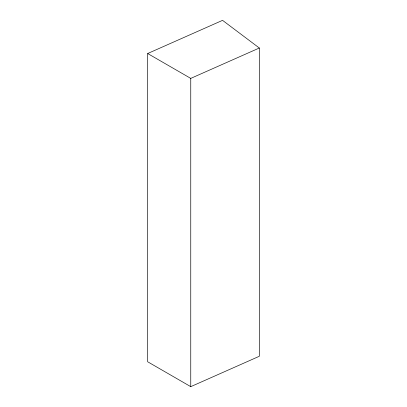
<?xml version="1.0" encoding="UTF-8"?>
<svg xmlns="http://www.w3.org/2000/svg" width="407" height="407" viewBox="0 0 407 407"><rect width="100%" height="100%" fill="white"/><g stroke="black" fill="none" stroke-linecap="round" stroke-linejoin="round"><path stroke-width="0.61" d="M147.675 53.521L222.553 20.35L259.325 48.016L259.325 356.273L190.756 386.65L147.675 361.777L147.675 53.521L190.756 78.393L259.325 48.016M190.756 78.393L190.756 386.65"/></g></svg>
